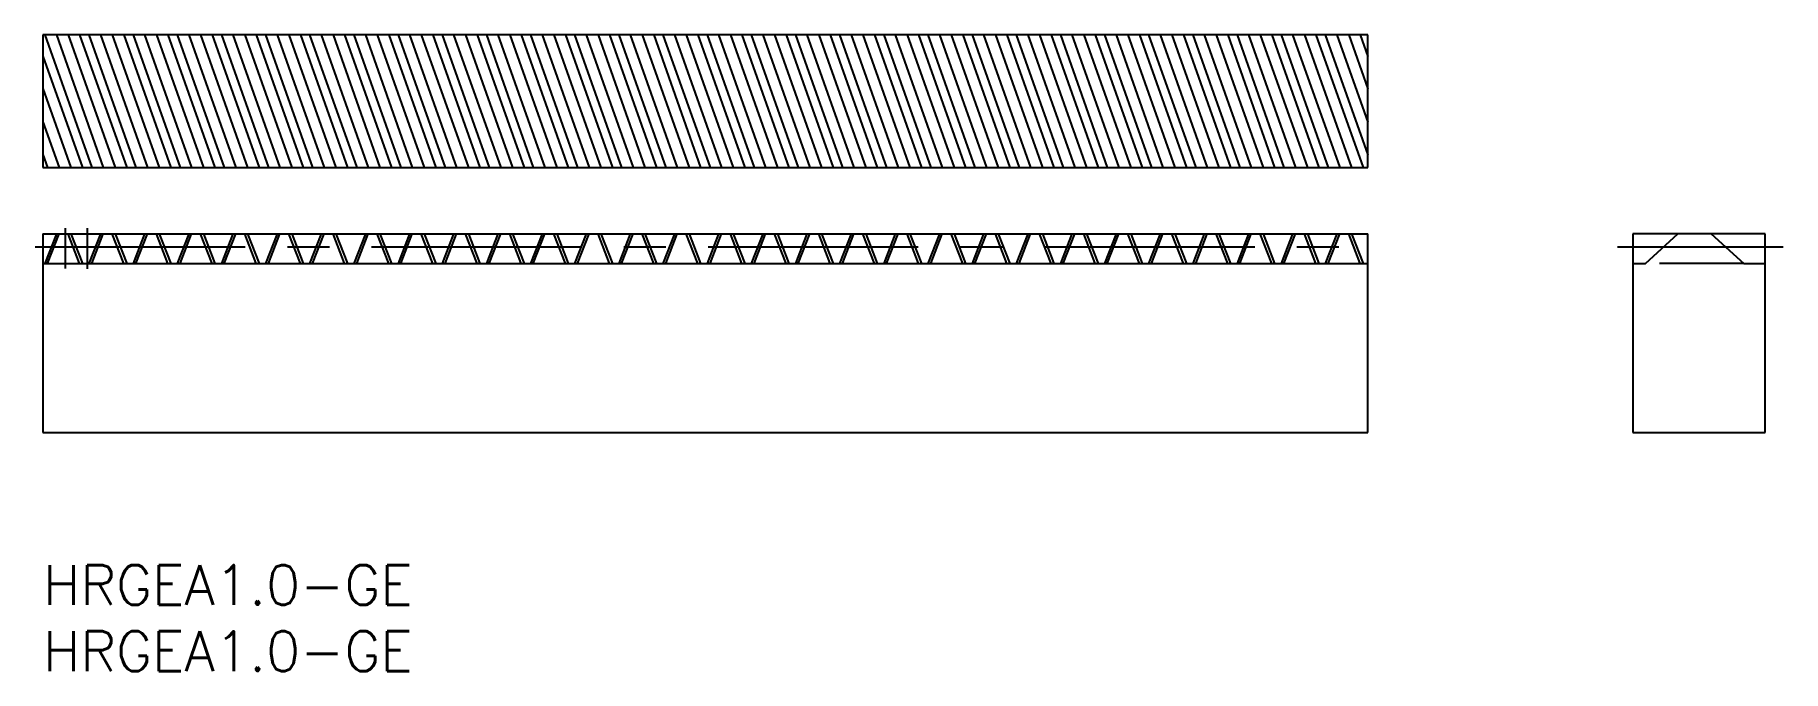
# Model space of a CAD drawing. Extents: x -1 to 131, y -8 to 40.
import ezdxf

# ---------------------------------------------------------------- set-up
doc = ezdxf.new("R2010")
doc.units = 0
doc.header["$LTSCALE"] = 0.5
doc.linetypes.add('CENTER', pattern=[50.8, 31.75, -6.35, 6.35, -6.35])
doc.linetypes.add('DASHED', pattern=[19.05, 12.7, -6.35])
for name, color, linetype in [('MSM_CENTER', 1, 'CENTER'), ('MSM_CONTINUOUS', 7, 'CONTINUOUS'), ('MSM_DASHED', 4, 'DASHED'), ('MSM_PART_NUMBER', 7, 'CONTINUOUS')]:
    doc.layers.add(name, color=color, linetype=linetype)
doc.styles.get("Standard").update_dxf_attribs({"font": 'txt.shx', "height": 3, "bigfont": 'bigfont.shx'})

msp = doc.modelspace()

# ---------------------------------------------------------------- linework, layer by layer
at = {"layer": 'MSM_CENTER'}
for p, q in [((1.67, 25.43), (1.67, 22.37)), ((3.33, 25.42), (3.33, 22.35)), ((-0.6, 24), (100.88, 24)), ((118.86, 24), (131.35, 24))]:
    msp.add_line(p, q, dxfattribs=at)
at = {"layer": 'MSM_CONTINUOUS'}
for p, q in [((0, 40), (0, 30)), ((100, 40), (0, 40)), ((0.14, 40), (3.68, 30)), ((1.01, 40), (4.55, 30)), ((1.9, 40), (5.45, 30)), ((2.77, 40), (6.32, 30)), ((3.47, 40), (7.02, 30)), ((4.34, 40), (7.89, 30)), ((5.23, 40), (8.78, 30)), ((6.1, 40), (9.65, 30)), ((6.8, 40), (10.35, 30)), ((7.67, 40), (11.22, 30)), ((8.57, 40), (12.11, 30)), ((9.43, 40), (12.98, 30)), ((10.14, 40), (13.68, 30)), ((11, 40), (14.55, 30)), ((11.9, 40), (15.45, 30)), ((12.77, 40), (16.31, 30)), ((13.47, 40), (17.02, 30)), ((14.34, 40), (17.88, 30)), ((15.23, 40), (18.78, 30)), ((16.1, 40), (19.65, 30)), ((16.8, 40), (20.35, 30)), ((17.67, 40), (21.22, 30)), ((18.56, 40), (22.11, 30)), ((19.43, 40), (22.98, 30)), ((20.13, 40), (23.68, 30)), ((21, 40), (24.55, 30)), ((21.9, 40), (25.44, 30)), ((22.77, 40), (26.31, 30)), ((23.47, 40), (27.01, 30)), ((24.34, 40), (27.88, 30)), ((25.23, 40), (28.78, 30)), ((26.1, 40), (29.65, 30)), ((26.8, 40), (30.35, 30)), ((27.67, 40), (31.22, 30)), ((28.56, 40), (32.11, 30)), ((29.43, 40), (32.98, 30)), ((30.13, 40), (33.68, 30)), ((31, 40), (34.55, 30)), ((31.9, 40), (35.44, 30)), ((32.77, 40), (36.31, 30)), ((33.47, 40), (37.01, 30)), ((34.34, 40), (37.88, 30)), ((35.23, 40), (38.78, 30)), ((36.1, 40), (39.65, 30)), ((36.8, 40), (40.35, 30)), ((37.67, 40), (41.22, 30)), ((38.56, 40), (42.11, 30)), ((39.43, 40), (42.98, 30)), ((40.13, 40), (43.68, 30)), ((41, 40), (44.55, 30)), ((41.9, 40), (45.44, 30)), ((42.76, 40), (46.31, 30)), ((43.47, 40), (47.01, 30)), ((44.33, 40), (47.88, 30)), ((45.23, 40), (48.78, 30)), ((46.1, 40), (49.64, 30)), ((46.8, 40), (50.35, 30)), ((47.67, 40), (51.21, 30)), ((48.56, 40), (52.11, 30)), ((49.43, 40), (52.98, 30)), ((50.13, 40), (53.68, 30)), ((51, 40), (54.55, 30)), ((51.89, 40), (55.44, 30)), ((52.76, 40), (56.31, 30)), ((53.46, 40), (57.01, 30)), ((54.33, 40), (57.88, 30)), ((55.23, 40), (58.77, 30)), ((56.1, 40), (59.64, 30)), ((56.8, 40), (60.34, 30)), ((57.67, 40), (61.21, 30)), ((58.56, 40), (62.11, 30)), ((59.43, 40), (62.98, 30)), ((60.13, 40), (63.68, 30)), ((61, 40), (64.55, 30)), ((61.89, 40), (65.44, 30)), ((62.76, 40), (66.31, 30)), ((63.46, 40), (67.01, 30)), ((64.33, 40), (67.88, 30)), ((65.23, 40), (68.77, 30)), ((66.1, 40), (69.64, 30)), ((66.8, 40), (70.34, 30)), ((67.67, 40), (71.21, 30)), ((68.56, 40), (72.11, 30)), ((69.43, 40), (72.98, 30)), ((70.13, 40), (73.68, 30)), ((71, 40), (74.55, 30)), ((71.89, 40), (75.44, 30)), ((72.76, 40), (76.31, 30)), ((73.46, 40), (77.01, 30)), ((74.33, 40), (77.88, 30)), ((75.23, 40), (78.77, 30)), ((76.09, 40), (79.64, 30)), ((76.8, 40), (80.34, 30)), ((77.66, 40), (81.21, 30)), ((78.56, 40), (82.11, 30)), ((79.43, 40), (82.97, 30)), ((80.13, 40), (83.68, 30)), ((81, 40), (84.54, 30)), ((81.89, 40), (85.44, 30)), ((82.76, 40), (86.31, 30)), ((83.46, 40), (87.01, 30)), ((84.33, 40), (87.88, 30)), ((85.22, 40), (88.77, 30)), ((86.09, 40), (89.64, 30)), ((86.79, 40), (90.34, 30)), ((87.66, 40), (91.21, 30)), ((88.56, 40), (92.1, 30)), ((89.43, 40), (92.97, 30)), ((90.13, 40), (93.67, 30)), ((91, 40), (94.54, 30)), ((91.89, 40), (95.44, 30)), ((92.76, 40), (96.31, 30)), ((93.46, 40), (97.01, 30)), ((94.33, 40), (97.88, 30)), ((95.22, 40), (98.77, 30)), ((96.09, 40), (99.64, 30)), ((96.79, 40), (100, 30.96)), ((97.66, 40), (100, 33.41)), ((98.56, 40), (100, 35.93)), ((99.43, 40), (100, 38.38)), ((100, 30), (100, 40)), ((0, 38.41), (2.98, 30)), ((0, 35.96), (2.11, 30)), ((0, 33.44), (1.22, 30)), ((0, 30.99), (0.35, 30)), ((0, 30), (100, 30)), ((0, 25), (0, 10)), ((0, 25), (100, 25)), ((0.35, 22.75), (1.22, 25)), ((2.11, 25), (2.98, 22.75)), ((3.68, 22.75), (4.55, 25)), ((5.45, 25), (6.32, 22.75)), ((7.02, 22.75), (7.89, 25)), ((8.78, 25), (9.65, 22.75)), ((10.35, 22.75), (11.22, 25)), ((12.11, 25), (12.98, 22.75)), ((13.68, 22.75), (14.55, 25)), ((15.45, 25), (16.31, 22.75)), ((17.02, 22.75), (17.88, 25)), ((18.78, 25), (19.65, 22.75)), ((20.35, 22.75), (21.22, 25)), ((22.11, 25), (22.98, 22.75)), ((23.68, 22.75), (24.55, 25)), ((25.44, 25), (26.31, 22.75)), ((27.01, 22.75), (27.88, 25)), ((28.78, 25), (29.65, 22.75)), ((30.35, 22.75), (31.22, 25)), ((32.11, 25), (32.98, 22.75)), ((33.68, 22.75), (34.55, 25)), ((35.44, 25), (36.31, 22.75)), ((37.01, 22.75), (37.88, 25)), ((38.78, 25), (39.65, 22.75)), ((40.35, 22.75), (41.22, 25)), ((42.11, 25), (42.98, 22.75)), ((43.68, 22.75), (44.55, 25)), ((45.44, 25), (46.31, 22.75)), ((47.01, 22.75), (47.88, 25)), ((48.78, 25), (49.64, 22.75)), ((50.35, 22.75), (51.21, 25)), ((52.11, 25), (52.98, 22.75)), ((53.68, 22.75), (54.55, 25)), ((55.44, 25), (56.31, 22.75)), ((57.01, 22.75), (57.88, 25)), ((58.77, 25), (59.64, 22.75)), ((60.34, 22.75), (61.21, 25)), ((62.11, 25), (62.98, 22.75)), ((63.68, 22.75), (64.55, 25)), ((65.44, 25), (66.31, 22.75)), ((67.01, 22.75), (67.88, 25)), ((68.77, 25), (69.64, 22.75)), ((70.34, 22.75), (71.21, 25)), ((72.11, 25), (72.98, 22.75)), ((73.68, 22.75), (74.55, 25)), ((75.44, 25), (76.31, 22.75)), ((77.01, 22.75), (77.88, 25)), ((78.77, 25), (79.64, 22.75)), ((80.34, 22.75), (81.21, 25)), ((82.11, 25), (82.97, 22.75)), ((83.68, 22.75), (84.54, 25)), ((85.44, 25), (86.31, 22.75)), ((87.01, 22.75), (87.88, 25)), ((88.77, 25), (89.64, 22.75)), ((90.34, 22.75), (91.21, 25)), ((92.1, 25), (92.97, 22.75)), ((93.67, 22.75), (94.54, 25)), ((95.44, 25), (96.31, 22.75)), ((97.01, 22.75), (97.88, 25)), ((98.77, 25), (99.64, 22.75)), ((100, 10), (100, 25)), ((120, 25), (120, 10)), ((130, 25), (120, 25)), ((120.96, 22.75), (123.41, 25)), ((125.93, 25), (128.38, 22.75)), ((130, 10), (130, 25)), ((0, 22.75), (0.35, 22.75)), ((2.98, 22.75), (3.68, 22.75)), ((6.32, 22.75), (7.02, 22.75)), ((9.65, 22.75), (10.35, 22.75)), ((12.98, 22.75), (13.68, 22.75)), ((16.31, 22.75), (17.02, 22.75)), ((19.65, 22.75), (20.35, 22.75)), ((22.98, 22.75), (23.68, 22.75)), ((26.31, 22.75), (27.01, 22.75)), ((29.65, 22.75), (30.35, 22.75)), ((32.98, 22.75), (33.68, 22.75)), ((36.31, 22.75), (37.01, 22.75)), ((39.65, 22.75), (40.35, 22.75)), ((42.98, 22.75), (43.68, 22.75)), ((46.31, 22.75), (47.01, 22.75)), ((49.64, 22.75), (50.35, 22.75)), ((52.98, 22.75), (53.68, 22.75)), ((56.31, 22.75), (57.01, 22.75)), ((59.64, 22.75), (60.34, 22.75)), ((62.98, 22.75), (63.68, 22.75)), ((66.31, 22.75), (67.01, 22.75)), ((69.64, 22.75), (70.34, 22.75)), ((72.98, 22.75), (73.68, 22.75)), ((76.31, 22.75), (77.01, 22.75)), ((79.64, 22.75), (80.34, 22.75)), ((82.97, 22.75), (83.68, 22.75)), ((86.31, 22.75), (87.01, 22.75)), ((89.64, 22.75), (90.34, 22.75)), ((92.97, 22.75), (93.67, 22.75)), ((96.31, 22.75), (97.01, 22.75)), ((99.64, 22.75), (100, 22.75)), ((120, 22.75), (120.96, 22.75)), ((128.38, 22.75), (130, 22.75)), ((0, 10), (100, 10)), ((120, 10), (130, 10))]:
    msp.add_line(p, q, dxfattribs=at)
at = {"layer": 'MSM_DASHED'}
for p, q in [((1.01, 25), (0.14, 22.75)), ((2.77, 22.75), (1.9, 25)), ((4.34, 25), (3.47, 22.75)), ((6.1, 22.75), (5.23, 25)), ((7.67, 25), (6.8, 22.75)), ((9.43, 22.75), (8.57, 25)), ((11, 25), (10.14, 22.75)), ((12.77, 22.75), (11.9, 25)), ((14.34, 25), (13.47, 22.75)), ((16.1, 22.75), (15.23, 25)), ((17.67, 25), (16.8, 22.75)), ((19.43, 22.75), (18.56, 25)), ((21, 25), (20.13, 22.75)), ((22.77, 22.75), (21.9, 25)), ((24.34, 25), (23.47, 22.75)), ((26.1, 22.75), (25.23, 25)), ((27.67, 25), (26.8, 22.75)), ((29.43, 22.75), (28.56, 25)), ((31, 25), (30.13, 22.75)), ((32.77, 22.75), (31.9, 25)), ((34.34, 25), (33.47, 22.75)), ((36.1, 22.75), (35.23, 25)), ((37.67, 25), (36.8, 22.75)), ((39.43, 22.75), (38.56, 25)), ((41, 25), (40.13, 22.75)), ((42.76, 22.75), (41.9, 25)), ((44.33, 25), (43.47, 22.75)), ((46.1, 22.75), (45.23, 25)), ((47.67, 25), (46.8, 22.75)), ((49.43, 22.75), (48.56, 25)), ((51, 25), (50.13, 22.75)), ((52.76, 22.75), (51.89, 25)), ((54.33, 25), (53.46, 22.75)), ((56.1, 22.75), (55.23, 25)), ((57.67, 25), (56.8, 22.75)), ((59.43, 22.75), (58.56, 25)), ((61, 25), (60.13, 22.75)), ((62.76, 22.75), (61.89, 25)), ((64.33, 25), (63.46, 22.75)), ((66.1, 22.75), (65.23, 25)), ((67.67, 25), (66.8, 22.75)), ((69.43, 22.75), (68.56, 25)), ((71, 25), (70.13, 22.75)), ((72.76, 22.75), (71.89, 25)), ((74.33, 25), (73.46, 22.75)), ((76.09, 22.75), (75.23, 25)), ((77.66, 25), (76.8, 22.75)), ((79.43, 22.75), (78.56, 25)), ((81, 25), (80.13, 22.75)), ((82.76, 22.75), (81.89, 25)), ((84.33, 25), (83.46, 22.75)), ((86.09, 22.75), (85.22, 25)), ((87.66, 25), (86.79, 22.75)), ((89.43, 22.75), (88.56, 25)), ((91, 25), (90.13, 22.75)), ((92.76, 22.75), (91.89, 25)), ((94.33, 25), (93.46, 22.75)), ((96.09, 22.75), (95.22, 25)), ((97.66, 25), (96.79, 22.75)), ((99.43, 22.75), (98.56, 25)), ((0.35, 22.75), (2.98, 22.75)), ((3.68, 22.75), (6.32, 22.75)), ((7.02, 22.75), (9.65, 22.75)), ((10.35, 22.75), (12.98, 22.75)), ((13.68, 22.75), (16.31, 22.75)), ((17.02, 22.75), (19.65, 22.75)), ((20.35, 22.75), (22.98, 22.75)), ((23.68, 22.75), (26.31, 22.75)), ((27.01, 22.75), (29.65, 22.75)), ((30.35, 22.75), (32.98, 22.75)), ((33.68, 22.75), (36.31, 22.75)), ((37.01, 22.75), (39.65, 22.75)), ((40.35, 22.75), (42.98, 22.75)), ((43.68, 22.75), (46.31, 22.75)), ((47.01, 22.75), (49.64, 22.75)), ((50.35, 22.75), (52.98, 22.75)), ((53.68, 22.75), (56.31, 22.75)), ((57.01, 22.75), (59.64, 22.75)), ((60.34, 22.75), (62.98, 22.75)), ((63.68, 22.75), (66.31, 22.75)), ((67.01, 22.75), (69.64, 22.75)), ((70.34, 22.75), (72.98, 22.75)), ((73.68, 22.75), (76.31, 22.75)), ((77.01, 22.75), (79.64, 22.75)), ((80.34, 22.75), (82.97, 22.75)), ((83.68, 22.75), (86.31, 22.75)), ((87.01, 22.75), (89.64, 22.75)), ((90.34, 22.75), (92.97, 22.75)), ((93.67, 22.75), (96.31, 22.75)), ((97.01, 22.75), (99.64, 22.75)), ((128.38, 22.75), (120.96, 22.75))]:
    msp.add_line(p, q, dxfattribs=at)

# ---------------------------------------------------------------- texts
at = {"layer": 'MSM_PART_NUMBER'}
for p in [(0, -3), (0, -8)]:
    msp.add_text('HRGEA1.0-GE', height=3, dxfattribs=at).set_placement(p)

doc.saveas('drawing.dxf')
